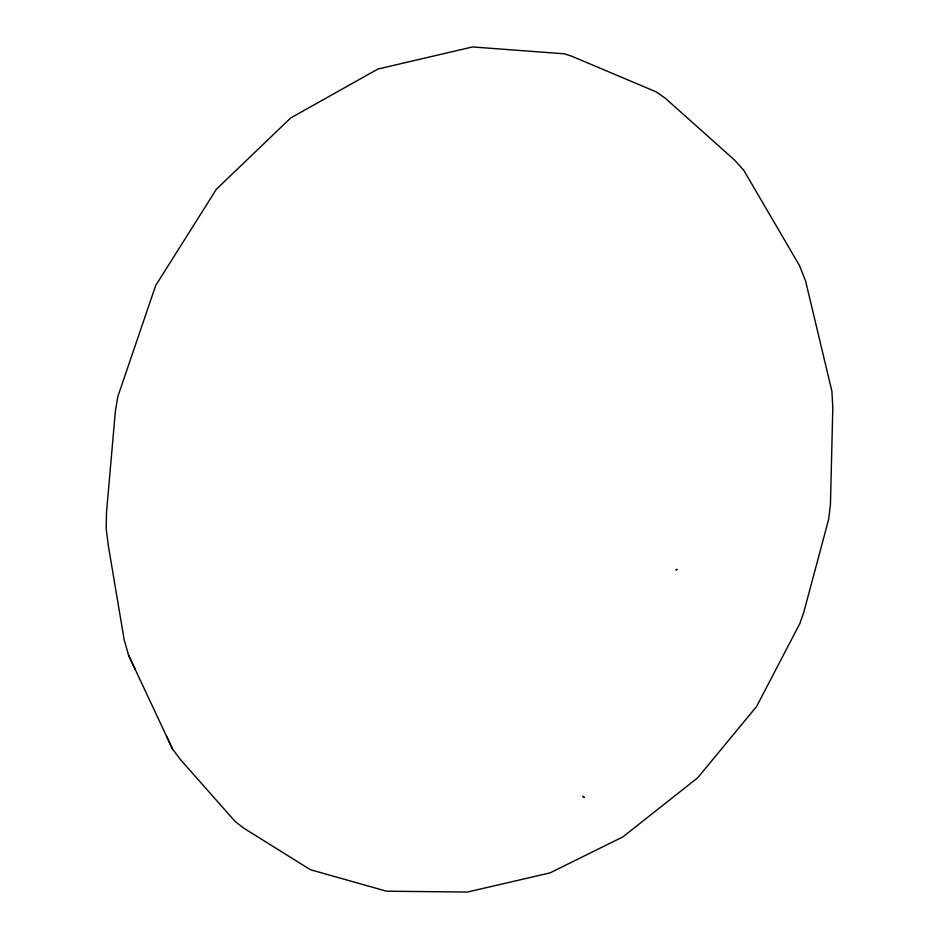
<?xml version="1.0" encoding="UTF-8"?>
<svg xmlns="http://www.w3.org/2000/svg" width="939" height="939" viewBox="0 0 939 939"><rect width="100%" height="100%" fill="white"/><g stroke="black" fill="none" stroke-linecap="round" stroke-linejoin="round"><path stroke-width="1.41" d="M172.565 749.087L180.652 759.804L235.266 821.625L243.776 828.175L310.504 869.749L386.481 891.193L467.387 892.05L550.054 872.894L622.933 836.86L697.677 777.809L756.564 706.515L799.899 623.473L803.807 612.181L828.644 519.361L830.44 504.677L832.811 407.796L831.895 391.258L805.545 280.808L799.488 265.573L743.794 170.311L734.392 159.923L665.422 98.325L656.232 91.893L571.781 56.234L564.398 53.816L472.54 46.95L377.936 69.028L290.691 117.974L216.381 189.244L155.698 285.503L117.868 396.458L115.38 411.141L106.518 512.236L106.189 528.669L108.231 545.054L124.159 639.659L128.502 655.105L172.565 749.087L166.403 736.047M128.502 655.105L135.134 669.12M676.855 569.433L676.162 569.879L676.855 569.433M582.943 796.378L584.246 797.469L582.943 796.378"/></g></svg>
